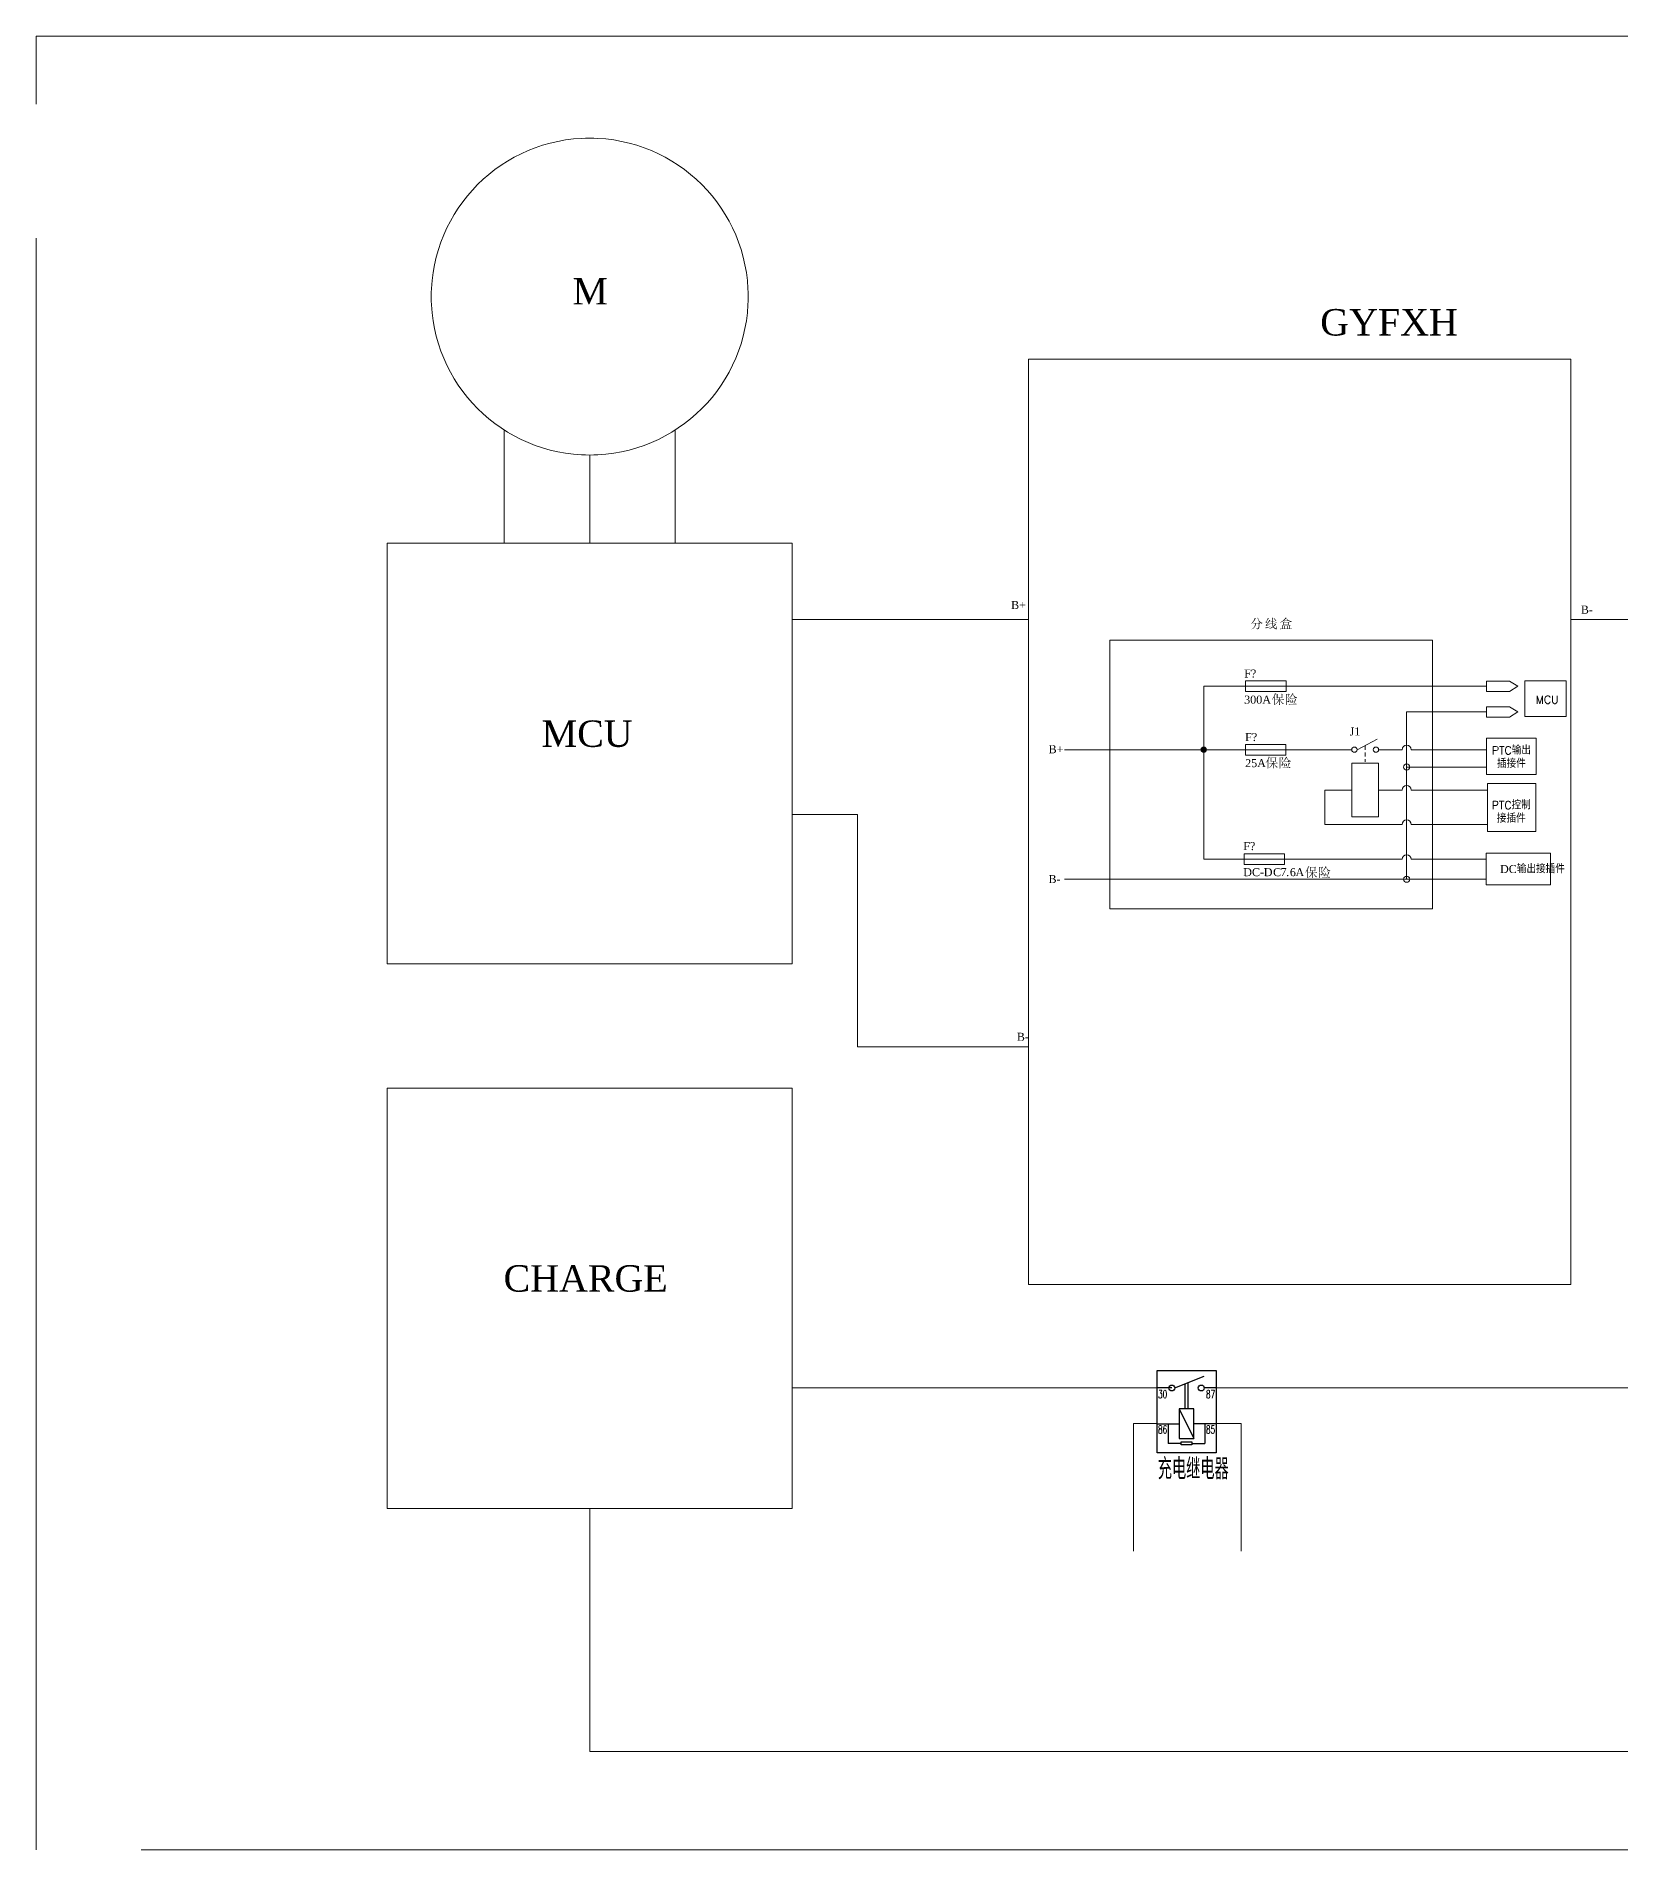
# Model space of a CAD drawing. Extents: x -5608 to -3197, y -2048 to 96.
# Drawn here: x -5607.9 to -5308.2, y -1310.5 to -967.5 of the extents above; entities that cross this region are included whole.
import ezdxf

# ---------------------------------------------------------------- set-up
doc = ezdxf.new("R2010")
doc.units = 0
doc.header["$LTSCALE"] = 25.4
doc.header["$MEASUREMENT"] = 0
doc.linetypes.add('CENTER', pattern=[16, 13, -1, 1, -1])
doc.linetypes.add('PHANTOM', pattern=[17, 12, -1, 1, -1, 1, -1])
doc.layers.get('0').update_dxf_attribs({"linetype": 'CONTINUOUS'})
doc.layers.add('0Filament', color=7, linetype='CONTINUOUS', lineweight=20)
doc.layers.add('5PHANTOM', color=6, linetype='PHANTOM', lineweight=20)
doc.layers.add('1CENTER', color=1, linetype='CENTER')
doc.layers.add('LEGEND', color=1, linetype='CONTINUOUS')
doc.styles.add('HZ', font='txt.shx', dxfattribs={"width": 0.618, "height": 2.5, "bigfont": 'hztxt.shx'})

# ---------------------------------------------------------------- blocks, each defined once
blk = doc.blocks.new('RLY')
at = {"layer": 'LEGEND', "color": 1}
for p, q in [((-8.94, 14.75), (-8.94, 9.22)), ((0, 11.06), (0, 14.75)), ((-8.94, 11.99), (-13.88, 11.99)), ((-13.88, 8.71), (-13.88, 11.99)), ((-5.25, 9.22), (-12.63, 9.22)), ((-5.25, 9.22), (-12.63, 5.53)), ((-12.63, 9.22), (-12.63, 5.53)), ((-5.25, 5.53), (-5.25, 9.22)), ((0, 10.33), (2.95, 2.95)), ((-13.88, 6.05), (-13.88, 2.77)), ((-12.63, 5.53), (-5.25, 5.53)), ((-8.94, 0), (-8.94, 5.53)), ((-5.25, 7.74), (1.03, 7.74)), ((-5.25, 7.01), (1.33, 7.01)), ((-8.94, 2.77), (-13.88, 2.77)), ((0, 0), (0, 2.95))]:
    blk.add_line(p, q, dxfattribs=at)
at = {"layer": 'LEGEND', "color": 1, "ltscale": 5}
blk.add_lwpolyline([(-16.22, 14.75), (4.35, 14.75), (4.35, 0), (-16.22, 0)], close=True, dxfattribs=at)
at = {"layer": 'LEGEND', "color": 1}
blk.add_lwpolyline([(-14.25, 8.71), (-13.52, 8.71), (-13.52, 6.05), (-14.25, 6.05)], close=True, dxfattribs=at)
for centre in [(0, 11.06), (0, 3.69)]:
    blk.add_circle(centre, 0.738, dxfattribs=at)
at = {"layer": 'LEGEND', "color": 1, "ltscale": 0.1, "style": 'HZ', "width": 0.67}
for s, p in [('86', (-11.39, 14.5)), ('30', (-2.55, 14.5)), ('85', (-11.39, 2.51)), ('87', (-2.55, 2.51))]:
    blk.add_text(s, height=2, rotation=270, dxfattribs=at).set_placement(p)

msp = doc.modelspace()

# ---------------------------------------------------------------- hatches: boundary and pattern name
at = {"lineweight": 0}
h = msp.add_hatch(color=0, dxfattribs=at)
h.paths.add_polyline_path([(-5377.43, -1077.51), (-5377.23, -1077.66), (-5377.32, -1077.7), (-5377.5, -1078), (-5377.69, -1078.25), (-5377.91, -1078.48), (-5378.19, -1078.68), (-5378.21, -1078.65), (-5377.98, -1078.43), (-5377.77, -1078.17), (-5377.59, -1077.87)])
h.paths.add_polyline_path([(-5376.75, -1077.54), (-5376.83, -1077.59), (-5376.77, -1077.77), (-5376.69, -1077.93), (-5376.6, -1078.07), (-5376.48, -1078.19), (-5376.36, -1078.28), (-5376.24, -1078.36), (-5376.11, -1078.41), (-5375.97, -1078.45), (-5375.97, -1078.47), (-5376.1, -1078.52), (-5376.18, -1078.6), (-5376.33, -1078.51), (-5376.46, -1078.4), (-5376.58, -1078.28), (-5376.68, -1078.14), (-5376.77, -1077.99), (-5376.84, -1077.83), (-5376.9, -1077.65), (-5376.94, -1077.47)])
h.paths.add_polyline_path([(-5377.81, -1078.45), (-5376.7, -1078.45), (-5376.61, -1078.35), (-5376.47, -1078.49), (-5376.55, -1078.55), (-5376.57, -1078.89), (-5376.59, -1079.16), (-5376.62, -1079.35), (-5376.65, -1079.47), (-5376.76, -1079.6), (-5376.92, -1079.69), (-5376.95, -1079.62), (-5377, -1079.56), (-5377.08, -1079.51), (-5377.19, -1079.47), (-5377.19, -1079.43), (-5377.08, -1079.45), (-5376.99, -1079.46), (-5376.92, -1079.47), (-5376.88, -1079.47), (-5376.81, -1079.44), (-5376.77, -1079.36), (-5376.76, -1079.32), (-5376.75, -1079.26), (-5376.74, -1079.19), (-5376.73, -1079.09), (-5376.72, -1078.98), (-5376.71, -1078.84), (-5376.7, -1078.68), (-5376.69, -1078.51), (-5377.19, -1078.51), (-5377.23, -1078.71), (-5377.28, -1078.89), (-5377.34, -1079.06), (-5377.42, -1079.21), (-5377.53, -1079.34), (-5377.67, -1079.47), (-5377.86, -1079.59), (-5378.08, -1079.7), (-5378.1, -1079.67), (-5377.91, -1079.55), (-5377.74, -1079.42), (-5377.61, -1079.28), (-5377.52, -1079.14), (-5377.4, -1078.83), (-5377.34, -1078.51), (-5377.64, -1078.51), (-5377.73, -1078.52)])
h = msp.add_hatch(color=0, dxfattribs=at)
h.paths.add_polyline_path([(-5374.06, -1078.15), (-5374.05, -1078.31), (-5374.04, -1078.51), (-5373.58, -1078.46), (-5373.46, -1078.31), (-5373.26, -1078.47), (-5374.03, -1078.55), (-5373.99, -1078.82), (-5373.93, -1079.03), (-5373.74, -1078.83), (-5373.6, -1078.62), (-5373.42, -1078.79), (-5373.51, -1078.81), (-5373.88, -1079.15), (-5373.79, -1079.27), (-5373.69, -1079.36), (-5373.58, -1079.43), (-5373.47, -1079.49), (-5373.34, -1079.03), (-5373.3, -1079.04), (-5373.31, -1079.24), (-5373.32, -1079.41), (-5373.32, -1079.53), (-5373.28, -1079.63), (-5373.27, -1079.67), (-5373.28, -1079.69), (-5373.31, -1079.7), (-5373.35, -1079.69), (-5373.48, -1079.65), (-5373.64, -1079.57), (-5373.81, -1079.44), (-5373.98, -1079.25), (-5374.33, -1079.44), (-5374.54, -1079.52), (-5374.78, -1079.6), (-5374.79, -1079.56), (-5374.4, -1079.37), (-5374.05, -1079.13), (-5374.12, -1078.86), (-5374.16, -1078.57), (-5374.56, -1078.62), (-5374.64, -1078.66), (-5374.74, -1078.58), (-5374.17, -1078.52), (-5374.19, -1078.37), (-5374.19, -1078.16), (-5374.47, -1078.18), (-5374.53, -1078.22), (-5374.62, -1078.14), (-5374.19, -1078.11), (-5374.21, -1077.43), (-5373.99, -1077.54), (-5374.07, -1077.61), (-5374.07, -1077.84), (-5374.06, -1078.1), (-5373.65, -1078.06), (-5373.52, -1077.92), (-5373.33, -1078.09)])
h.paths.add_polyline_path([(-5373.92, -1077.6), (-5373.9, -1077.57), (-5373.77, -1077.61), (-5373.67, -1077.65), (-5373.6, -1077.69), (-5373.57, -1077.72), (-5373.55, -1077.8), (-5373.57, -1077.88), (-5373.59, -1077.92), (-5373.61, -1077.93), (-5373.64, -1077.91), (-5373.67, -1077.86), (-5373.76, -1077.74)])
h.paths.add_polyline_path([(-5374.97, -1077.47), (-5374.78, -1077.6), (-5374.86, -1077.66), (-5374.95, -1077.8), (-5375, -1077.89), (-5375.07, -1078), (-5375.16, -1078.13), (-5375.27, -1078.28), (-5374.87, -1078.24), (-5374.77, -1078.05), (-5374.69, -1077.86), (-5374.51, -1077.98), (-5374.55, -1078.02), (-5374.6, -1078.07), (-5374.67, -1078.16), (-5374.74, -1078.27), (-5374.93, -1078.53), (-5375.17, -1078.84), (-5375.08, -1078.83), (-5374.95, -1078.81), (-5374.78, -1078.78), (-5374.57, -1078.74), (-5374.57, -1078.78), (-5374.8, -1078.84), (-5374.97, -1078.9), (-5375.12, -1078.96), (-5375.27, -1079.05), (-5375.38, -1078.84), (-5375.33, -1078.82), (-5375.27, -1078.78), (-5375.2, -1078.72), (-5375.13, -1078.64), (-5374.89, -1078.28), (-5375.11, -1078.34), (-5375.22, -1078.38), (-5375.32, -1078.46), (-5375.43, -1078.28), (-5375.37, -1078.25), (-5375.31, -1078.2), (-5375.25, -1078.11), (-5375.18, -1078), (-5375.06, -1077.74)])
h.paths.add_polyline_path([(-5375.44, -1079.32), (-5375.2, -1079.28), (-5375.01, -1079.25), (-5374.91, -1079.23), (-5374.79, -1079.21), (-5374.64, -1079.18), (-5374.47, -1079.14), (-5374.46, -1079.18), (-5374.66, -1079.24), (-5374.84, -1079.3), (-5374.98, -1079.34), (-5375.09, -1079.38), (-5375.26, -1079.45), (-5375.34, -1079.5)])
h = msp.add_hatch(color=0, dxfattribs=at)
h.paths.add_polyline_path([(-5371.44, -1077.53), (-5371.52, -1077.56), (-5371.32, -1077.77), (-5371.09, -1077.93), (-5370.95, -1078), (-5370.8, -1078.05), (-5370.62, -1078.1), (-5370.43, -1078.13), (-5370.43, -1078.16), (-5370.54, -1078.2), (-5370.61, -1078.28), (-5370.86, -1078.19), (-5371.1, -1078.06), (-5371.21, -1077.97), (-5371.33, -1077.87), (-5371.44, -1077.74), (-5371.54, -1077.6), (-5371.69, -1077.75), (-5371.83, -1077.89), (-5371.96, -1078.01), (-5372.08, -1078.11), (-5372.35, -1078.27), (-5372.66, -1078.4), (-5372.67, -1078.36), (-5372.34, -1078.16), (-5372.05, -1077.94), (-5371.82, -1077.69), (-5371.61, -1077.42)])
h.paths.add_polyline_path([(-5372.11, -1078.85), (-5372.09, -1078.54), (-5372.11, -1078.23), (-5371.96, -1078.31), (-5371.14, -1078.31), (-5371.05, -1078.23), (-5370.92, -1078.36), (-5370.99, -1078.41), (-5370.99, -1078.78), (-5371.12, -1078.84), (-5371.12, -1078.72), (-5371.96, -1078.72), (-5371.96, -1078.79)])
h.paths.add_polyline_path([(-5371.96, -1078.37), (-5371.96, -1078.66), (-5371.12, -1078.66), (-5371.12, -1078.37)])
h.paths.add_polyline_path([(-5371.26, -1079.01), (-5371.26, -1079.57), (-5370.93, -1079.57), (-5370.93, -1079.01)])
h.paths.add_polyline_path([(-5372.31, -1079.57), (-5372.31, -1079.33), (-5372.31, -1079.14), (-5372.31, -1078.98), (-5372.32, -1078.87), (-5372.18, -1078.95), (-5370.94, -1078.95), (-5370.84, -1078.85), (-5370.72, -1078.98), (-5370.8, -1079.04), (-5370.8, -1079.57), (-5370.68, -1079.57), (-5370.57, -1079.45), (-5370.41, -1079.63), (-5372.35, -1079.63), (-5372.48, -1079.63), (-5372.59, -1079.65), (-5372.67, -1079.57)])
h.paths.add_polyline_path([(-5372.18, -1079.01), (-5372.18, -1079.57), (-5371.84, -1079.57), (-5371.84, -1079.01)])
h.paths.add_polyline_path([(-5371.72, -1079.01), (-5371.72, -1079.57), (-5371.37, -1079.57), (-5371.37, -1079.01)])
h.paths.add_polyline_path([(-5371.29, -1077.96), (-5371.14, -1078.11), (-5371.66, -1078.11), (-5371.78, -1078.12), (-5371.89, -1078.14), (-5371.98, -1078.05), (-5371.38, -1078.05)])
h = msp.add_hatch(color=0, dxfattribs=at)
h.paths.add_polyline_path([(-5372.27, -1092.03), (-5372.26, -1092.24), (-5372.26, -1092.42), (-5372.26, -1092.56), (-5372.25, -1092.65), (-5372.39, -1092.7), (-5372.39, -1092.6), (-5372.72, -1092.6), (-5372.72, -1092.95), (-5372.22, -1092.95), (-5372.1, -1092.84), (-5371.93, -1093.01), (-5372.6, -1093.01), (-5372.51, -1093.2), (-5372.37, -1093.4), (-5372.28, -1093.5), (-5372.18, -1093.58), (-5372.06, -1093.65), (-5371.93, -1093.7), (-5371.93, -1093.72), (-5372.05, -1093.75), (-5372.13, -1093.82), (-5372.33, -1093.62), (-5372.47, -1093.41), (-5372.58, -1093.21), (-5372.65, -1093.01), (-5372.72, -1093.01), (-5372.72, -1093.35), (-5372.72, -1093.62), (-5372.71, -1093.81), (-5372.71, -1093.94), (-5372.85, -1094), (-5372.85, -1093.85), (-5372.85, -1093.65), (-5372.84, -1093.39), (-5372.84, -1093.08), (-5373.01, -1093.36), (-5373.19, -1093.58), (-5373.39, -1093.77), (-5373.62, -1093.92), (-5373.63, -1093.89), (-5373.41, -1093.69), (-5373.21, -1093.44), (-5373.12, -1093.31), (-5373.05, -1093.19), (-5373, -1093.09), (-5372.96, -1093.01), (-5373.41, -1093.01), (-5373.54, -1093.03), (-5373.62, -1092.95), (-5372.84, -1092.95), (-5372.84, -1092.6), (-5373.15, -1092.6), (-5373.15, -1092.69), (-5373.3, -1092.74), (-5373.29, -1092.53), (-5373.28, -1092.31), (-5373.3, -1091.85), (-5373.14, -1091.93), (-5372.41, -1091.93), (-5372.31, -1091.83), (-5372.17, -1091.96)])
h.paths.add_polyline_path([(-5373.15, -1091.99), (-5373.15, -1092.54), (-5372.39, -1092.54), (-5372.39, -1091.99)])
h.paths.add_polyline_path([(-5373.7, -1093.43), (-5373.7, -1093.6), (-5373.7, -1093.73), (-5373.7, -1093.85), (-5373.69, -1093.94), (-5373.84, -1094), (-5373.83, -1093.82), (-5373.83, -1093.67), (-5373.83, -1093.53), (-5373.82, -1093.41), (-5373.82, -1092.57), (-5374.02, -1092.8), (-5374.18, -1092.96), (-5374.21, -1092.93), (-5373.98, -1092.61), (-5373.8, -1092.26), (-5373.74, -1092.08), (-5373.69, -1091.94), (-5373.65, -1091.82), (-5373.63, -1091.73), (-5373.42, -1091.84), (-5373.5, -1091.9), (-5373.58, -1092.06), (-5373.64, -1092.2), (-5373.7, -1092.31), (-5373.74, -1092.41), (-5373.64, -1092.47), (-5373.7, -1092.53)])
h = msp.add_hatch(color=0, dxfattribs=at)
h.paths.add_polyline_path([(-5370.34, -1091.74), (-5370.15, -1091.86), (-5370.23, -1091.92), (-5370.09, -1092.12), (-5369.93, -1092.31), (-5369.83, -1092.4), (-5369.71, -1092.47), (-5369.58, -1092.52), (-5369.43, -1092.57), (-5369.43, -1092.6), (-5369.54, -1092.64), (-5369.61, -1092.72), (-5369.83, -1092.57), (-5370.01, -1092.39), (-5370.15, -1092.18), (-5370.26, -1091.95), (-5370.43, -1092.23), (-5370.61, -1092.44), (-5370.79, -1092.61), (-5370.98, -1092.75), (-5371, -1092.72), (-5370.8, -1092.53), (-5370.62, -1092.29), (-5370.46, -1092.03)])
h.paths.add_polyline_path([(-5370.78, -1092.67), (-5370.04, -1092.67), (-5369.93, -1092.55), (-5369.76, -1092.73), (-5370.46, -1092.73), (-5370.58, -1092.74), (-5370.69, -1092.76)])
h.paths.add_polyline_path([(-5370.8, -1093.01), (-5370.77, -1092.99), (-5370.67, -1093.11), (-5370.6, -1093.22), (-5370.55, -1093.31), (-5370.51, -1093.38), (-5370.5, -1093.5), (-5370.56, -1093.6), (-5370.6, -1093.63), (-5370.63, -1093.62), (-5370.65, -1093.59), (-5370.66, -1093.52), (-5370.68, -1093.42), (-5370.7, -1093.31), (-5370.74, -1093.17)])
h.paths.add_polyline_path([(-5370.47, -1092.92), (-5370.44, -1092.9), (-5370.33, -1093.05), (-5370.25, -1093.17), (-5370.19, -1093.26), (-5370.17, -1093.33), (-5370.18, -1093.44), (-5370.23, -1093.53), (-5370.27, -1093.55), (-5370.3, -1093.54), (-5370.32, -1093.5), (-5370.33, -1093.41), (-5370.37, -1093.2)])
h.paths.add_polyline_path([(-5369.84, -1092.85), (-5369.62, -1092.97), (-5369.67, -1093.01), (-5369.71, -1093.08), (-5369.77, -1093.17), (-5369.82, -1093.29), (-5370.04, -1093.82), (-5369.83, -1093.82), (-5369.68, -1093.67), (-5369.5, -1093.88), (-5370.71, -1093.88), (-5370.83, -1093.88), (-5370.94, -1093.9), (-5371.03, -1093.82), (-5370.11, -1093.82), (-5370.02, -1093.53), (-5369.94, -1093.27), (-5369.88, -1093.04)])
h.paths.add_polyline_path([(-5371.38, -1093.27), (-5371.38, -1093.23), (-5371.26, -1093.25), (-5371.17, -1093.26), (-5371.1, -1093.24), (-5371.06, -1093.22), (-5371.03, -1093.12), (-5371.04, -1092.97), (-5371.11, -1092.78), (-5371.22, -1092.57), (-5371.07, -1092), (-5371.42, -1092), (-5371.42, -1093.94), (-5371.56, -1094), (-5371.56, -1093.84), (-5371.55, -1093.61), (-5371.55, -1093.31), (-5371.55, -1092.92), (-5371.55, -1092.54), (-5371.55, -1092.23), (-5371.56, -1092), (-5371.56, -1091.85), (-5371.42, -1091.94), (-5371.07, -1091.94), (-5370.99, -1091.83), (-5370.84, -1091.98), (-5370.92, -1092.03), (-5371.17, -1092.57), (-5370.98, -1092.81), (-5370.92, -1092.95), (-5370.89, -1093.08), (-5370.9, -1093.22), (-5370.94, -1093.33), (-5371.03, -1093.41), (-5371.18, -1093.46), (-5371.19, -1093.4), (-5371.23, -1093.35), (-5371.29, -1093.31)])
h = msp.add_hatch(color=0, dxfattribs=at)
edge = h.paths.add_edge_path()
edge.add_arc((-5387.1, -1102.43), 0.497, 0, 360)
h = msp.add_hatch(color=0, dxfattribs=at)
edge = h.paths.add_edge_path()
edge.add_arc((-5387.1, -1102.43), 0.497, 0, 360)
h = msp.add_hatch(color=0, dxfattribs=at)
edge = h.paths.add_edge_path()
edge.add_arc((-5387.1, -1102.43), 0.497, 0, 360)
h = msp.add_hatch(color=0, dxfattribs=at)
edge = h.paths.add_edge_path()
edge.add_arc((-5387.1, -1102.43), 0.497, 0, 360)
h = msp.add_hatch(color=0, dxfattribs=at)
h.paths.add_polyline_path([(-5373.44, -1104.03), (-5373.44, -1104.25), (-5373.44, -1104.43), (-5373.44, -1104.56), (-5373.43, -1104.66), (-5373.57, -1104.7), (-5373.57, -1104.61), (-5373.89, -1104.61), (-5373.89, -1104.95), (-5373.39, -1104.95), (-5373.28, -1104.84), (-5373.11, -1105.01), (-5373.78, -1105.01), (-5373.69, -1105.2), (-5373.55, -1105.41), (-5373.46, -1105.5), (-5373.35, -1105.58), (-5373.24, -1105.65), (-5373.11, -1105.7), (-5373.11, -1105.73), (-5373.22, -1105.76), (-5373.3, -1105.83), (-5373.51, -1105.63), (-5373.65, -1105.42), (-5373.75, -1105.21), (-5373.83, -1105.01), (-5373.89, -1105.01), (-5373.89, -1105.35), (-5373.89, -1105.62), (-5373.89, -1105.82), (-5373.88, -1105.94), (-5374.03, -1106.01), (-5374.03, -1105.86), (-5374.02, -1105.65), (-5374.02, -1105.4), (-5374.02, -1105.09), (-5374.19, -1105.36), (-5374.36, -1105.58), (-5374.57, -1105.77), (-5374.79, -1105.92), (-5374.81, -1105.89), (-5374.59, -1105.7), (-5374.38, -1105.45), (-5374.3, -1105.31), (-5374.23, -1105.2), (-5374.17, -1105.1), (-5374.14, -1105.01), (-5374.59, -1105.01), (-5374.72, -1105.03), (-5374.79, -1104.95), (-5374.02, -1104.95), (-5374.02, -1104.61), (-5374.33, -1104.61), (-5374.33, -1104.7), (-5374.47, -1104.74), (-5374.47, -1104.54), (-5374.46, -1104.32), (-5374.47, -1103.85), (-5374.32, -1103.93), (-5373.59, -1103.93), (-5373.49, -1103.84), (-5373.34, -1103.96)])
h.paths.add_polyline_path([(-5374.33, -1103.99), (-5374.33, -1104.55), (-5373.57, -1104.55), (-5373.57, -1103.99)])
h.paths.add_polyline_path([(-5374.88, -1105.43), (-5374.88, -1105.6), (-5374.88, -1105.74), (-5374.88, -1105.85), (-5374.87, -1105.94), (-5375.01, -1106.01), (-5375.01, -1105.83), (-5375.01, -1105.67), (-5375, -1105.53), (-5375, -1105.42), (-5375, -1104.57), (-5375.2, -1104.8), (-5375.36, -1104.97), (-5375.38, -1104.93), (-5375.16, -1104.62), (-5374.98, -1104.26), (-5374.91, -1104.09), (-5374.86, -1103.94), (-5374.83, -1103.82), (-5374.8, -1103.73), (-5374.6, -1103.85), (-5374.68, -1103.9), (-5374.75, -1104.06), (-5374.82, -1104.2), (-5374.88, -1104.32), (-5374.92, -1104.41), (-5374.82, -1104.47), (-5374.88, -1104.53)])
h = msp.add_hatch(color=0, dxfattribs=at)
h.paths.add_polyline_path([(-5371.52, -1103.75), (-5371.33, -1103.86), (-5371.4, -1103.92), (-5371.27, -1104.13), (-5371.11, -1104.32), (-5371.01, -1104.4), (-5370.89, -1104.47), (-5370.76, -1104.53), (-5370.6, -1104.57), (-5370.6, -1104.61), (-5370.72, -1104.64), (-5370.79, -1104.72), (-5371.01, -1104.57), (-5371.18, -1104.39), (-5371.32, -1104.18), (-5371.44, -1103.95), (-5371.61, -1104.24), (-5371.78, -1104.45), (-5371.96, -1104.61), (-5372.16, -1104.75), (-5372.17, -1104.72), (-5371.98, -1104.53), (-5371.79, -1104.29), (-5371.64, -1104.03)])
h.paths.add_polyline_path([(-5371.95, -1104.67), (-5371.22, -1104.67), (-5371.11, -1104.56), (-5370.94, -1104.73), (-5371.63, -1104.73), (-5371.76, -1104.74), (-5371.87, -1104.76)])
h.paths.add_polyline_path([(-5371.98, -1105.01), (-5371.94, -1104.99), (-5371.85, -1105.12), (-5371.78, -1105.22), (-5371.72, -1105.31), (-5371.69, -1105.38), (-5371.68, -1105.5), (-5371.73, -1105.6), (-5371.77, -1105.63), (-5371.8, -1105.63), (-5371.83, -1105.59), (-5371.84, -1105.52), (-5371.85, -1105.43), (-5371.88, -1105.31), (-5371.92, -1105.17)])
h.paths.add_polyline_path([(-5371.65, -1104.93), (-5371.62, -1104.91), (-5371.51, -1105.05), (-5371.42, -1105.17), (-5371.37, -1105.26), (-5371.35, -1105.33), (-5371.35, -1105.45), (-5371.41, -1105.53), (-5371.45, -1105.56), (-5371.47, -1105.55), (-5371.5, -1105.5), (-5371.51, -1105.42), (-5371.55, -1105.2)])
h.paths.add_polyline_path([(-5371.02, -1104.85), (-5370.8, -1104.97), (-5370.84, -1105.02), (-5370.89, -1105.08), (-5370.94, -1105.18), (-5370.99, -1105.29), (-5371.22, -1105.83), (-5371.01, -1105.83), (-5370.86, -1105.68), (-5370.68, -1105.88), (-5371.89, -1105.88), (-5372.01, -1105.89), (-5372.12, -1105.91), (-5372.21, -1105.83), (-5371.29, -1105.83), (-5371.19, -1105.54), (-5371.12, -1105.28), (-5371.06, -1105.05)])
h.paths.add_polyline_path([(-5372.55, -1105.27), (-5372.55, -1105.24), (-5372.44, -1105.26), (-5372.34, -1105.26), (-5372.28, -1105.25), (-5372.24, -1105.22), (-5372.2, -1105.12), (-5372.22, -1104.98), (-5372.29, -1104.79), (-5372.4, -1104.57), (-5372.25, -1104), (-5372.6, -1104), (-5372.6, -1105.94), (-5372.74, -1106.01), (-5372.73, -1105.85), (-5372.73, -1105.62), (-5372.73, -1105.31), (-5372.73, -1104.93), (-5372.73, -1104.54), (-5372.73, -1104.24), (-5372.73, -1104.01), (-5372.74, -1103.85), (-5372.6, -1103.94), (-5372.25, -1103.94), (-5372.17, -1103.84), (-5372.01, -1103.98), (-5372.1, -1104.03), (-5372.35, -1104.57), (-5372.16, -1104.82), (-5372.09, -1104.95), (-5372.06, -1105.09), (-5372.07, -1105.22), (-5372.11, -1105.33), (-5372.2, -1105.41), (-5372.36, -1105.47), (-5372.37, -1105.41), (-5372.41, -1105.36), (-5372.47, -1105.31)])
h = msp.add_hatch(color=0, dxfattribs=at)
h.paths.add_polyline_path([(-5365.99, -1124.76), (-5365.99, -1124.98), (-5365.99, -1125.16), (-5365.99, -1125.3), (-5365.98, -1125.39), (-5366.12, -1125.44), (-5366.12, -1125.34), (-5366.44, -1125.34), (-5366.44, -1125.69), (-5365.94, -1125.69), (-5365.83, -1125.57), (-5365.66, -1125.75), (-5366.33, -1125.75), (-5366.24, -1125.94), (-5366.1, -1126.14), (-5366.01, -1126.24), (-5365.9, -1126.32), (-5365.79, -1126.39), (-5365.66, -1126.43), (-5365.66, -1126.46), (-5365.77, -1126.49), (-5365.85, -1126.56), (-5366.06, -1126.36), (-5366.2, -1126.15), (-5366.3, -1125.95), (-5366.38, -1125.75), (-5366.44, -1125.75), (-5366.44, -1126.09), (-5366.44, -1126.36), (-5366.44, -1126.55), (-5366.43, -1126.68), (-5366.58, -1126.74), (-5366.58, -1126.59), (-5366.57, -1126.39), (-5366.57, -1126.13), (-5366.57, -1125.82), (-5366.73, -1126.1), (-5366.91, -1126.32), (-5367.11, -1126.51), (-5367.34, -1126.66), (-5367.36, -1126.63), (-5367.14, -1126.43), (-5366.93, -1126.18), (-5366.85, -1126.05), (-5366.78, -1125.93), (-5366.72, -1125.83), (-5366.69, -1125.75), (-5367.14, -1125.75), (-5367.26, -1125.77), (-5367.34, -1125.69), (-5366.57, -1125.69), (-5366.57, -1125.34), (-5366.88, -1125.34), (-5366.88, -1125.43), (-5367.02, -1125.48), (-5367.01, -1125.27), (-5367.01, -1125.05), (-5367.02, -1124.59), (-5366.87, -1124.67), (-5366.13, -1124.67), (-5366.04, -1124.57), (-5365.89, -1124.7)])
h.paths.add_polyline_path([(-5366.88, -1124.73), (-5366.88, -1125.28), (-5366.12, -1125.28), (-5366.12, -1124.73)])
h.paths.add_polyline_path([(-5367.43, -1126.17), (-5367.43, -1126.33), (-5367.43, -1126.47), (-5367.43, -1126.59), (-5367.42, -1126.68), (-5367.56, -1126.74), (-5367.56, -1126.56), (-5367.55, -1126.41), (-5367.55, -1126.27), (-5367.55, -1126.15), (-5367.55, -1125.3), (-5367.74, -1125.54), (-5367.91, -1125.7), (-5367.93, -1125.67), (-5367.71, -1125.35), (-5367.53, -1125), (-5367.46, -1124.82), (-5367.41, -1124.68), (-5367.38, -1124.56), (-5367.35, -1124.47), (-5367.15, -1124.58), (-5367.23, -1124.64), (-5367.3, -1124.8), (-5367.37, -1124.94), (-5367.43, -1125.05), (-5367.47, -1125.15), (-5367.37, -1125.21), (-5367.43, -1125.27)])
h = msp.add_hatch(color=0, dxfattribs=at)
h.paths.add_polyline_path([(-5364.07, -1124.48), (-5363.87, -1124.6), (-5363.95, -1124.66), (-5363.82, -1124.86), (-5363.65, -1125.05), (-5363.56, -1125.13), (-5363.44, -1125.2), (-5363.3, -1125.26), (-5363.15, -1125.3), (-5363.15, -1125.34), (-5363.27, -1125.38), (-5363.33, -1125.46), (-5363.56, -1125.31), (-5363.73, -1125.13), (-5363.87, -1124.92), (-5363.99, -1124.69), (-5364.16, -1124.97), (-5364.33, -1125.18), (-5364.51, -1125.35), (-5364.71, -1125.49), (-5364.72, -1125.46), (-5364.53, -1125.26), (-5364.34, -1125.03), (-5364.19, -1124.77)])
h.paths.add_polyline_path([(-5364.5, -1125.41), (-5363.77, -1125.41), (-5363.65, -1125.29), (-5363.49, -1125.47), (-5364.18, -1125.47), (-5364.31, -1125.48), (-5364.42, -1125.5)])
h.paths.add_polyline_path([(-5364.53, -1125.75), (-5364.49, -1125.73), (-5364.4, -1125.85), (-5364.33, -1125.96), (-5364.27, -1126.05), (-5364.24, -1126.12), (-5364.23, -1126.24), (-5364.28, -1126.34), (-5364.32, -1126.36), (-5364.35, -1126.36), (-5364.38, -1126.33), (-5364.39, -1126.26), (-5364.4, -1126.16), (-5364.43, -1126.05), (-5364.47, -1125.91)])
h.paths.add_polyline_path([(-5364.19, -1125.66), (-5364.17, -1125.64), (-5364.06, -1125.79), (-5363.97, -1125.91), (-5363.92, -1126), (-5363.9, -1126.07), (-5363.9, -1126.18), (-5363.96, -1126.27), (-5363.99, -1126.29), (-5364.02, -1126.28), (-5364.04, -1126.24), (-5364.06, -1126.15), (-5364.1, -1125.94)])
h.paths.add_polyline_path([(-5363.57, -1125.59), (-5363.35, -1125.71), (-5363.39, -1125.75), (-5363.44, -1125.82), (-5363.49, -1125.91), (-5363.54, -1126.03), (-5363.77, -1126.56), (-5363.56, -1126.56), (-5363.41, -1126.41), (-5363.23, -1126.62), (-5364.44, -1126.62), (-5364.56, -1126.62), (-5364.67, -1126.64), (-5364.76, -1126.56), (-5363.84, -1126.56), (-5363.74, -1126.27), (-5363.67, -1126.01), (-5363.61, -1125.78)])
h.paths.add_polyline_path([(-5365.1, -1126.01), (-5365.1, -1125.97), (-5364.99, -1125.99), (-5364.89, -1126), (-5364.83, -1125.98), (-5364.78, -1125.95), (-5364.75, -1125.86), (-5364.77, -1125.71), (-5364.84, -1125.52), (-5364.95, -1125.3), (-5364.8, -1124.74), (-5365.15, -1124.74), (-5365.15, -1126.68), (-5365.29, -1126.74), (-5365.28, -1126.58), (-5365.28, -1126.35), (-5365.28, -1126.05), (-5365.27, -1125.66), (-5365.28, -1125.28), (-5365.28, -1124.97), (-5365.28, -1124.74), (-5365.29, -1124.59), (-5365.15, -1124.68), (-5364.8, -1124.68), (-5364.72, -1124.57), (-5364.56, -1124.71), (-5364.65, -1124.76), (-5364.9, -1125.3), (-5364.71, -1125.55), (-5364.64, -1125.69), (-5364.61, -1125.82), (-5364.62, -1125.95), (-5364.66, -1126.07), (-5364.75, -1126.15), (-5364.91, -1126.2), (-5364.92, -1126.14), (-5364.96, -1126.09), (-5365.02, -1126.05)])

# ---------------------------------------------------------------- linework, layer by layer
at = {"color": 0, "lineweight": 0}
for p, q in [((-5387.1, -1102.43), (-5387.1, -1090.44)), ((-5387.1, -1090.44), (-5333.63, -1090.44)), ((-5329.26, -1089.47), (-5327.73, -1090.44)), ((-5329.26, -1091.41), (-5327.73, -1090.44)), ((-5348.74, -1109.21), (-5348.74, -1095.29)), ((-5348.74, -1095.29), (-5333.63, -1095.29)), ((-5329.26, -1094.32), (-5327.73, -1095.29)), ((-5329.26, -1096.26), (-5327.73, -1095.29)), ((-5348.74, -1105.72), (-5333.63, -1105.72)), ((-5364.18, -1110.06), (-5364.18, -1116.58)), ((-5348.74, -1126.93), (-5348.74, -1109.21)), ((-5364.18, -1116.58), (-5349.6, -1116.58)), ((-5347.89, -1116.58), (-5333.41, -1116.58)), ((-5413.42, -1126.93), (-5333.69, -1126.93))]:
    msp.add_line(p, q, dxfattribs=at)
for points in [[(-5343.84, -1132.55), (-5343.84, -1081.71), (-5404.89, -1081.71), (-5404.89, -1132.55)], [(-5326.35, -1096.13), (-5318.57, -1096.13), (-5318.57, -1089.42), (-5326.35, -1089.42)], [(-5333.63, -1107.11), (-5324.21, -1107.11), (-5324.21, -1100.25), (-5333.63, -1100.25)], [(-5333.41, -1117.91), (-5324.27, -1117.91), (-5324.27, -1108.81), (-5333.41, -1108.81)], [(-5333.69, -1121.98), (-5321.51, -1121.98), (-5321.51, -1127.97), (-5333.69, -1127.97)]]:
    msp.add_lwpolyline(points, close=True, dxfattribs=at)
for points in [[(-5379.18, -1089.42), (-5379.18, -1091.45), (-5371.54, -1091.45)], [(-5379.18, -1089.42), (-5371.54, -1089.42)], [(-5379.18, -1090.44), (-5371.54, -1090.44)], [(-5371.54, -1089.42), (-5371.54, -1091.45)], [(-5329.26, -1089.47), (-5333.63, -1089.47), (-5333.63, -1091.41), (-5329.26, -1091.41)], [(-5329.26, -1094.32), (-5333.63, -1094.32), (-5333.63, -1096.26), (-5329.26, -1096.26)], [(-5354.28, -1100.41), (-5358.09, -1102.44)], [(-5392.17, -1102.44), (-5413.42, -1102.44)], [(-5392.17, -1102.44), (-5387.09, -1102.44)], [(-5387.09, -1123.16), (-5387.09, -1102.44)], [(-5384.29, -1102.44), (-5387.09, -1102.44)], [(-5379.19, -1102.44), (-5384.29, -1102.44)], [(-5379.19, -1101.43), (-5379.19, -1103.46), (-5371.57, -1103.46)], [(-5379.19, -1101.43), (-5371.57, -1101.43)], [(-5379.19, -1102.44), (-5371.57, -1102.44)], [(-5371.57, -1101.43), (-5371.57, -1103.46)], [(-5371.57, -1102.44), (-5359.1, -1102.44)], [(-5356.56, -1101.68), (-5356.56, -1102.44)], [(-5356.56, -1102.95), (-5356.56, -1103.71)], [(-5356.56, -1104.22), (-5356.56, -1104.73)], [(-5354.02, -1102.44), (-5349.6, -1102.44)], [(-5347.89, -1102.44), (-5341.3, -1102.44)], [(-5333.63, -1102.44), (-5341.3, -1102.44)], [(-5359.1, -1104.98), (-5359.1, -1115.16), (-5354.02, -1115.16)], [(-5359.1, -1104.98), (-5354.02, -1104.98)], [(-5354.02, -1104.98), (-5354.02, -1115.16)], [(-5359.1, -1110.06), (-5364.18, -1110.06)], [(-5354.02, -1110.06), (-5349.6, -1110.06)], [(-5347.89, -1110.06), (-5333.41, -1110.06)], [(-5379.47, -1123.16), (-5387.09, -1123.16)], [(-5379.47, -1122.14), (-5379.47, -1124.17), (-5371.83, -1124.17)], [(-5379.47, -1122.14), (-5371.83, -1122.14)], [(-5379.47, -1123.16), (-5371.83, -1123.16)], [(-5371.83, -1122.14), (-5371.83, -1124.17)], [(-5371.82, -1123.16), (-5349.6, -1123.16)], [(-5347.89, -1123.16), (-5333.69, -1123.16)]]:
    msp.add_lwpolyline(points, dxfattribs=at)
for centre, radius in [((-5387.1, -1102.43), 0.497), ((-5387.1, -1102.43), 0.497), ((-5387.1, -1102.43), 0.497), ((-5387.1, -1102.43), 0.497), ((-5358.61, -1102.43), 0.497), ((-5354.54, -1102.43), 0.497), ((-5348.74, -1105.72), 0.59), ((-5348.74, -1126.93), 0.59)]:
    msp.add_circle(centre, radius, dxfattribs=at)
for centre in [(-5348.74, -1102.44), (-5348.74, -1110.06), (-5348.74, -1116.58), (-5348.74, -1123.16)]:
    msp.add_arc(centre, 0.856, 0, 180, dxfattribs=at)
at = {"layer": '5PHANTOM', "color": 1, "linetype": 'PHANTOM'}
for p, q in [((-5519.38, -1041.97), (-5519.38, -1063.39)), ((-5487.07, -1041.97), (-5487.07, -1063.39)), ((-5503.22, -1046.7), (-5503.22, -1063.39)), ((-5420.25, -1077.83), (-5464.91, -1077.83)), ((-5246.21, -1077.83), (-5317.67, -1077.83)), ((-5464.91, -1114.68), (-5452.59, -1114.68)), ((-5452.59, -1114.68), (-5452.59, -1158.63)), ((-5420.25, -1158.63), (-5452.59, -1158.63)), ((-5395.93, -1223.16), (-5464.91, -1223.16)), ((-5302.5, -1223.16), (-5384.78, -1223.16)), ((-5503.22, -1245.97), (-5503.22, -1291.9)), ((-5503.22, -1291.9), (-5021.81, -1291.9))]:
    msp.add_line(p, q, dxfattribs=at)
at = {"layer": '5PHANTOM', "color": 0, "linetype": 'PHANTOM'}
for p, q in [((-5395.93, -1229.91), (-5400.37, -1229.91)), ((-5400.37, -1229.91), (-5400.37, -1254.01)), ((-5384.78, -1229.91), (-5380.01, -1229.91)), ((-5380.01, -1229.91), (-5380.01, -1254.01))]:
    msp.add_line(p, q, dxfattribs=at)
at = {"layer": '5PHANTOM', "color": 1, "linetype": 'PHANTOM'}
for points in [[(-5607.88, -967.49), (-4851.45, -967.49), (-4851.45, -1310.5), (-5607.88, -1310.5)], [(-5420.25, -1028.57), (-5317.67, -1028.57), (-5317.67, -1203.56), (-5420.25, -1203.56)], [(-5541.54, -1063.39), (-5464.91, -1063.39), (-5464.91, -1142.93), (-5541.54, -1142.93)], [(-5541.54, -1166.43), (-5464.91, -1166.43), (-5464.91, -1245.97), (-5541.54, -1245.97)]]:
    msp.add_lwpolyline(points, close=True, dxfattribs=at)
msp.add_circle((-5503.22, -1016.73), 29.97, dxfattribs=at)

# ---------------------------------------------------------------- block references
at = {"layer": '1CENTER', "xscale": 0.7556831027231965, "yscale": 0.7556831027231965, "zscale": 0.7556831027231965, "rotation": 90}
msp.add_blockref('RLY', (-5384.78, -1223.16), dxfattribs=at)

# ---------------------------------------------------------------- texts
at = {"color": 0, "lineweight": 0}
for s, insert, char_height, attachment_point in [('{\\fTimes New Roman|b0|i0|c186|p18;M}', (-5506.48, -1013.22), 5, 1), ('{\\fTimes New Roman|b0|i0|c186|p18;GYFXH}', (-5365.07, -1019.09), 5, 1), ('{\\fTimes New Roman|b0|i0|c186|p18;B+}', (-5423.54, -1074.31), 1.5136, 1), ('{\\fTimes New Roman|b0|i0|c186|p18;B-}', (-5315.79, -1075.18), 1.5136, 1), ('{\\fTimes New Roman|b0|i0|c0;F?}', (-5379.46, -1087.27), 1.5136, 1), ('{\\fTimes New Roman|b0|i0|c0;300A}', (-5379.46, -1092.21), 1.5136, 1), ('{\\Ftxt,hztxt|c134;MCU}', (-5324.32, -1092.22), 1.5136, 1), ('{\\fTimes New Roman|b0|i0|c186|p18;MCU}', (-5512.31, -1096.9), 5, 1), ('{\\fTimes New Roman|b0|i0|c0;F?}', (-5379.28, -1099.28), 1.5136, 1), ('{\\fTimes New Roman|b0|i0|c0;J1}', (-5359.52, -1098.22), 1.5136, 1), ('{\\fTimes New Roman|b0|i0|c186|p18;B+}', (-5416.44, -1101.59), 1.5136, 1), ('{\\fTimes New Roman|b0|i0|c0;25A}', (-5379.28, -1104.22), 1.5136, 1), ('{\\Ftxt,hztxt|c134;PTC输出\\P插接件}', (-5328.92, -1101.8), 1.5136, 2), ('{\\Ftxt,hztxt|c134;PTC控制\\P接插件}', (-5328.95, -1112.17), 1.5136, 2), ('{\\fTimes New Roman|b0|i0|c0;F?}', (-5379.63, -1119.9), 1.5136, 1), ('{\\fTimes New Roman|b0|i0|c0;DC}', (-5379.63, -1124.84), 1.5136, 1), ('{\\fTimes New Roman|b0|i0|c0;D}', (-5375.75, -1124.84), 1.5136, 1), ('{\\fTimes New Roman|b0|i0|c0;C}', (-5373.99, -1124.84), 1.5136, 1), ('{\\fTimes New Roman|b0|i0|c0;7}', (-5372.58, -1124.84), 1.5136, 1), ('{\\fTimes New Roman|b0|i0|c0;6}', (-5370.81, -1124.84), 1.5136, 1), ('{\\fTimes New Roman|b0|i0|c0;A}', (-5369.75, -1124.84), 1.5136, 1), ('{\\fTimes New Roman|b0|i0|c186|p18;DC\\Ftxt,hztxt|c134;输出接插件}', (-5331.07, -1124.25), 1.5136, 1), ('{\\fTimes New Roman|b0|i0|c186|p18;B-}', (-5416.46, -1126.14), 1.5136, 1), ('{\\fTimes New Roman|b0|i0|c0;-}', (-5376.46, -1124.84), 1.5136, 1), ('{\\fTimes New Roman|b0|i0|c0;.}', (-5371.52, -1124.84), 1.5136, 1), ('{\\fTimes New Roman|b0|i0|c186|p18;B-}', (-5422.45, -1155.98), 1.5136, 1), ('{\\fTimes New Roman|b0|i0|c186|p18;CHARGE}', (-5519.52, -1199.94), 5, 1)]:
    msp.add_mtext(s, dxfattribs=dict(at, insert=insert, char_height=char_height, attachment_point=attachment_point))
at = {"layer": '0Filament', "lineweight": 0, "style": 'HZ', "width": 0.67}
msp.add_text('充电继电器', height=4, dxfattribs=at).set_placement((-5395.78, -1240.46))

doc.saveas('drawing.dxf')
